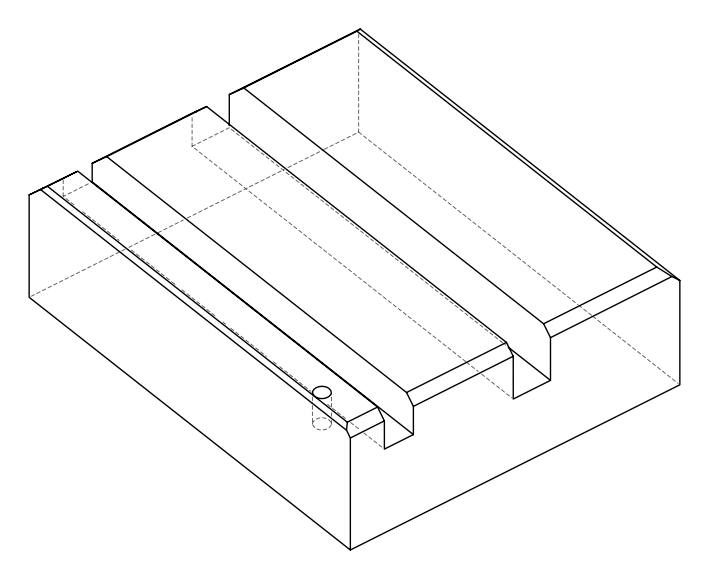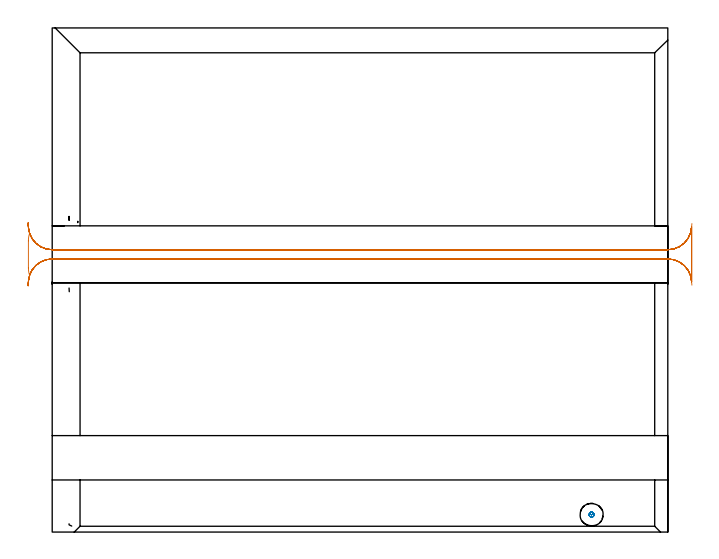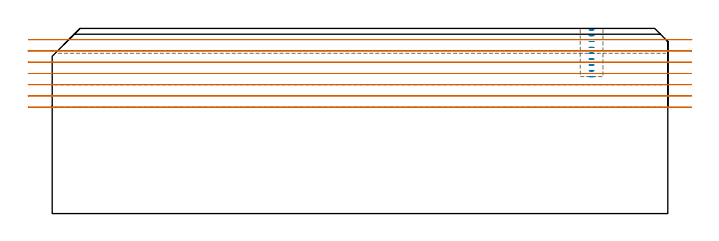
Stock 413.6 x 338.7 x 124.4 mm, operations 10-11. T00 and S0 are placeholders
(PLAN: 11 operations, 3 tool changes, 79.5 min)
(1 AREA_MILL | FG_CHAMFER_SURFACE | UGT0205_001 | 6.06 min | 20663 mm3)
(2 AREA_MILL_1 | FG_CHAMFER_SURFACE_1 | UGT0205_001 | 3.45 min | 4389 mm3)
(3 AREA_MILL_2 | FG_CHAMFER_SURFACE_2 | UGT0205_001 | 2.24 min | 7476 mm3)
(4 AREA_MILL_3 | FG_CHAMFER_SURFACE_3 | UGT0205_001 | 1.25 min | 1559 mm3)
(5 AREA_MILL_4 | FG_CHAMFER_SURFACE_4 | UGT0205_001 | 7.35 min | 24592 mm3)
(6 AREA_MILL_5 | FG_CHAMFER_SURFACE_5 | UGT0205_001 | 4.03 min | 5251 mm3)
(7 AREA_MILL_6 | FG_CHAMFER_SURFACE_6 | UGT0205_001 | 19.6 min | 55438 mm3)
(8 AREA_MILL_7 | FG_CHAMFER_SURFACE_7 | UGT0205_001 | 6.4 min | 2959 mm3)
(9 MILL_RECTANGULAR_SLOT | SLOT_RECTANGULAR | UGT0201_094 | Follow Part, ap 5, ae 75% | 14.86 min | 464021 mm3)
(10 MILL_RECTANGULAR_SLOT_1 | SLOT_RECTANGULAR_1 | UGT0201_004 | Follow Part, ap 8, ae 75% | 13.67 min | 832750 mm3)
(11 MILL_BLIND_HOLE_FROM_SOLID_MATERIAL | STEP1POCKET | NXT0201_011 | Spiral | 0.57 min | 5967 mm3)
(TOOL UGT0205_001 | Chamfer Mill 20 x 3 x 45 deg. | D20 FL50 Z2)
(TOOL UGT0201_094 | End mill 20 mm | D20 FL38 Z4)
(TOOL UGT0201_004 | End Mill 32 mm | D32 FL53 Z6)
(TOOL NXT0201_011 | ENDMILL 12mm [2P460-1200-NA 1630] | D12 FL38 Z6)
(OP 10 MILL_RECTANGULAR_SLOT_1)
G17 G21 G94 G90
T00 M6
G54
G17 G0 G90 X429.803 Y207.272 S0 M3
G43 Z134.4 H0
Z116.843
G94 G1 X429.537 Y204.284 F250.
G2 X413.6 Y189.7 R16. F500.
G1 X0.
G2 X-15.183 Y200.652 R16.
G1 X-15.211 Y200.661
G3 X-16. Y195.697 R16.
G1 Y177.5
G3 X-15.211 Y172.539 R16.
G1 X-15.183 Y172.548
G2 X0. Y183.5 R16.
G1 X413.6
G2 X429.542 Y168.861 R16.
G1 X429.797 Y165.872 F250.
G0 Z134.4
X-16.274 Y167.084
Z109.286
G1 X-15.796 Y170.046
G2 X0. Y183.5 R16. F500.
G1 X413.6
G2 X429.59 Y168.066 R16.
G1 X429.6
Y205.134
X429.59
G2 X413.6 Y189.7 R16.
G1 X0.
G2 X-15.796 Y203.153 R16.
G1 X-16.274 Y206.115 F250.
G0 X-16.154 Y165.485 Z101.729
G1 X-15.97 Y168.479
G2 X0. Y183.5 R16. F500.
G1 X413.6
G2 X429.59 Y168.066 R16.
G1 Y205.134
G2 X413.6 Y189.7 R16.
G1 X0.
G2 X-15.97 Y204.721 R16.
G1 X-16.154 Y207.715 F250.
G0 Y165.485 Z94.171
G1 X-15.97 Y168.479
G2 X0. Y183.5 R16. F500.
G1 X413.6
G2 X429.59 Y168.066 R16.
G1 Y205.134
G2 X413.6 Y189.7 R16.
G1 X0.
G2 X-15.97 Y204.721 R16.
G1 X-16.154 Y207.715 F250.
G0 Y165.485 Z86.614
G1 X-15.97 Y168.479
G2 X0. Y183.5 R16. F500.
G1 X413.6
G2 X429.59 Y168.066 R16.
G1 Y205.134
G2 X413.6 Y189.7 R16.
G1 X0.
G2 X-15.97 Y204.721 R16.
G1 X-16.154 Y207.715 F250.
G0 Y165.485 Z79.057
G1 X-15.97 Y168.479
G2 X0. Y183.5 R16. F500.
G1 X413.6
G2 X429.59 Y168.066 R16.
G1 Y205.134
G2 X413.6 Y189.7 R16.
G1 X0.
G2 X-15.97 Y204.721 R16.
G1 X-16.154 Y207.715 F250.
G0 Y165.485 Z71.5
G1 X-15.97 Y168.479
G2 X0. Y183.5 R16. F500.
G1 X413.6
G2 X429.59 Y168.066 R16.
G1 Y205.134
G2 X413.6 Y189.7 R16.
G1 X0.
G2 X-15.97 Y204.721 R16.
G1 X-16.154 Y207.715 F250.
G0 Z134.4
M5
M2
(OP 11 MILL_BLIND_HOLE_FROM_SOLID_MATERIAL)
G17 G21 G94 G90
T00 M6
G54
G17 G0 G90 X362.4 Y11.7 S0 M3
G43 Z134.4 H1
Z123.467
G94 G3 X363.16 Y12.59 R0.77 F250.
X362.142 Y13.33 R0.89
X360.77 Y11.442 R1.65
X362.142 Y13.33 R-1.65
X361.456 Y12.386 R0.825
X362.4 Y11.7 R0.825
G0 Z119.533
G3 X363.16 Y12.59 R0.77
X362.142 Y13.33 R0.89
X360.77 Y11.442 R1.65
X362.142 Y13.33 R-1.65
X361.456 Y12.386 R0.825
X362.4 Y11.7 R0.825
G0 Z115.6
G3 X363.16 Y12.59 R0.77
X362.142 Y13.33 R0.89
X360.77 Y11.442 R1.65
X362.142 Y13.33 R-1.65
X361.456 Y12.386 R0.825
X362.4 Y11.7 R0.825
G0 Z111.667
G3 X363.16 Y12.59 R0.77
X362.142 Y13.33 R0.89
X360.77 Y11.442 R1.65
X362.142 Y13.33 R-1.65
X361.456 Y12.386 R0.825
X362.4 Y11.7 R0.825
G0 Z107.733
G3 X363.16 Y12.59 R0.77
X362.142 Y13.33 R0.89
X360.77 Y11.442 R1.65
X362.142 Y13.33 R-1.65
X361.456 Y12.386 R0.825
X362.4 Y11.7 R0.825
G0 Z103.8
G3 X363.16 Y12.59 R0.77
X362.142 Y13.33 R0.89
X360.77 Y11.442 R1.65
X362.142 Y13.33 R-1.65
X361.456 Y12.386 R0.825
X362.4 Y11.7 R0.825
G0 Z99.867
G3 X363.16 Y12.59 R0.77
X362.142 Y13.33 R0.89
X360.77 Y11.442 R1.65
X362.142 Y13.33 R-1.65
X361.456 Y12.386 R0.825
X362.4 Y11.7 R0.825
G0 Z95.933
G3 X363.16 Y12.59 R0.77
X362.142 Y13.33 R0.89
X360.77 Y11.442 R1.65
X362.142 Y13.33 R-1.65
X361.456 Y12.386 R0.825
X362.4 Y11.7 R0.825
G0 Z92.
G3 X363.16 Y12.59 R0.77
X362.142 Y13.33 R0.89
X360.77 Y11.442 R1.65
X362.142 Y13.33 R-1.65
X361.456 Y12.386 R0.825
X362.4 Y11.7 R0.825
G0 Z134.4
M5
M2
